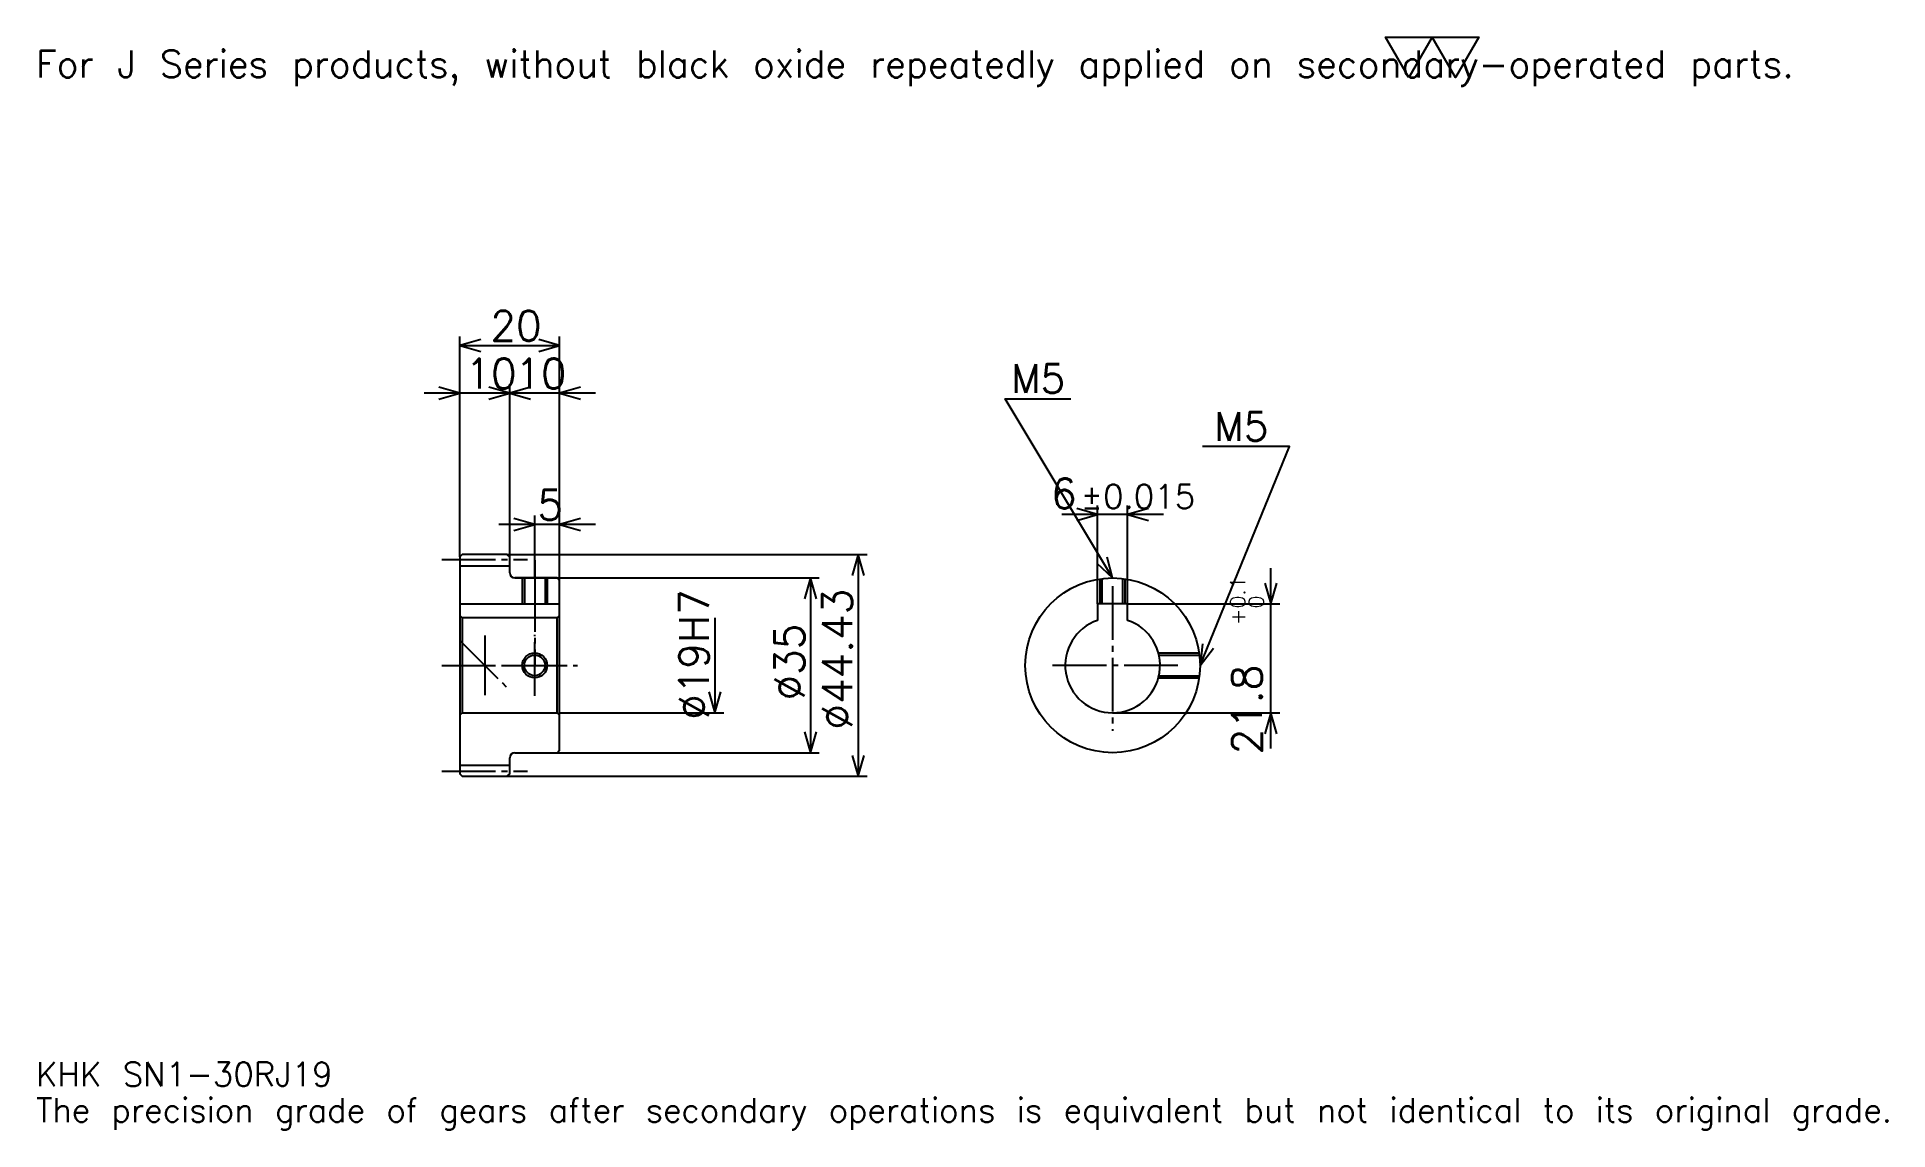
# Model space of a CAD drawing. Extents: x 12 to 383, y 4 to 223.
import ezdxf

# ---------------------------------------------------------------- set-up
doc = ezdxf.new("R2010")
doc.units = 0
doc.linetypes.add('DASHDOT', pattern=[14.347826, 10.76087, -1.195652, 1.195652, -1.195652])
doc.layers.get('0').update_dxf_attribs({"linetype": 'CONTINUOUS'})
doc.layers.add('DASHDOT', color=6, linetype='DASHDOT')
doc.styles.add('KANJI', font='TXT', dxfattribs={"bigfont": 'BIGFONT'})

msp = doc.modelspace()

# ---------------------------------------------------------------- linework, layer by layer
at = {"color": 5}
for p, q in [((96.847832, 119.658852), (96.847832, 163.300171)), ((116.847832, 119.658852), (116.847832, 163.300171)), ((96.847832, 161.506683), (116.847832, 161.506683)), ((106.847832, 119.658852), (106.847832, 153.73494)), ((114.021744, 151.941467), (89.67392, 151.941467)), ((124.021744, 151.941467), (99.67392, 151.941467)), ((111.847832, 119.658852), (111.847832, 127.430595)), ((237.782623, 127.680435), (217.434784, 127.680435)), ((224.608704, 109.745651), (224.608704, 129.473907)), ((230.608704, 109.745651), (230.608704, 129.473907)), ((124.021744, 125.637115), (104.67392, 125.637115)), ((96.847832, 119.158852), (96.847832, 119.658852)), ((106.347832, 119.658852), (116.847832, 119.658852)), ((106.847832, 119.158852), (106.847832, 119.658852)), ((111.847832, 114.945648), (111.847832, 119.658852)), ((111.847832, 114.945648), (111.847832, 119.658852)), ((116.847832, 119.658852), (178.42392, 119.658852)), ((116.847832, 114.445648), (116.847832, 119.658852)), ((176.630432, 119.658852), (176.630432, 75.232445)), ((107.847832, 114.945648), (116.847832, 114.945648)), ((116.847832, 114.945648), (168.858704, 114.945648)), ((167.065216, 114.945648), (167.065216, 79.945648)), ((259.304352, 80.771736), (259.304352, 116.919563)), ((230.608704, 109.745651), (261.097809, 109.745651)), ((147.934784, 106.945648), (147.934784, 87.945648)), ((116.847832, 87.945648), (149.728271, 87.945648)), ((227.608704, 87.945648), (261.097809, 87.945648)), ((107.847832, 79.945648), (116.847832, 79.945648)), ((116.847832, 79.945648), (168.858704, 79.945648)), ((106.347832, 75.232445), (116.847832, 75.232445)), ((116.847832, 75.232445), (178.42392, 75.232445))]:
    msp.add_line(p, q, dxfattribs=at)
at = {"color": 4}
for p, q in [((96.847832, 117.408852), (106.847832, 117.408852)), ((96.847832, 109.745651), (116.847832, 109.745651)), ((97.347832, 106.945648), (97.347832, 87.945648)), ((116.347832, 106.945648), (116.847832, 107.445648)), ((116.347832, 87.945648), (116.847832, 87.445648)), ((96.847832, 77.482445), (106.847832, 77.482445))]:
    msp.add_line(p, q, dxfattribs=at)
at = {"color": 7}
msp.add_line((101.847832, 103.423912), (101.847832, 91.467384), dxfattribs=at)
msp.add_lwpolyline([(286.956512, 215.217392), (282.293457, 223.300003), (300.945648, 223.300003), (296.282593, 215.217392), (291.619568, 223.300003), (286.956512, 215.217392)], dxfattribs=at)
at = {"color": 5}
for points in [[(101.032616, 162.702332), (96.847832, 161.506683), (101.032616, 160.311035)], [(112.663048, 160.311035), (116.847832, 161.506683), (112.663048, 162.702332)], [(92.663048, 150.745804), (96.847832, 151.941467), (92.663048, 153.137115)], [(102.663048, 150.745804), (106.847832, 151.941467), (102.663048, 153.137115)], [(111.032616, 153.137115), (106.847832, 151.941467), (111.032616, 150.745804)], [(121.032616, 153.137115), (116.847832, 151.941467), (121.032616, 150.745804)], [(227.608704, 114.945648), (206.08696, 150.815216), (219.239136, 150.815216)], [(245.108704, 97.445648), (263.043488, 141.25), (245.586945, 141.25)], [(107.663048, 124.441467), (111.847832, 125.637115), (107.663048, 126.832764)], [(121.032616, 126.832764), (116.847832, 125.637115), (121.032616, 124.441467)], [(220.42392, 126.484779), (224.608704, 127.680435), (220.42392, 128.876083)], [(234.793488, 128.876083), (230.608704, 127.680435), (234.793488, 126.484779)], [(177.826096, 115.474075), (176.630432, 119.658852), (175.434784, 115.474075)], [(224.430389, 117.918915), (227.608704, 114.945648), (226.480896, 119.149231)], [(168.26088, 110.760864), (167.065216, 114.945648), (165.869568, 110.760864)], [(258.108704, 113.930435), (259.304352, 109.745651), (260.5, 113.930435)], [(245.587799, 101.771439), (245.108704, 97.445648), (247.800812, 100.865364)], [(146.739136, 92.130432), (147.934784, 87.945648), (149.130432, 92.130432)], [(260.5, 83.760864), (259.304352, 87.945648), (258.108704, 83.760864)], [(165.869568, 84.130432), (167.065216, 79.945648), (168.26088, 84.130432)], [(175.434784, 79.417221), (176.630432, 75.232445), (177.826096, 79.417221)]]:
    msp.add_lwpolyline(points, dxfattribs=at)
at = {"color": 4}
for points in [[(106.847832, 115.945648), (106.847832, 119.158852), (106.347832, 119.658852), (97.347832, 119.658852), (96.847832, 119.158852), (96.847832, 87.445648)], [(107.847832, 79.945648), (116.347832, 79.945648), (116.847832, 80.445648), (116.847832, 114.445648), (116.347832, 114.945648), (107.847832, 114.945648)], [(109.347832, 114.945648), (109.347832, 109.745651)], [(109.782829, 114.945648), (109.782829, 109.745651)], [(113.912834, 114.945648), (113.912834, 109.745651)], [(114.347832, 114.945648), (114.347832, 109.745651)], [(225.108704, 109.745651), (225.108704, 114.766159)], [(225.543701, 109.745651), (225.543701, 114.823387)], [(229.673706, 109.745651), (229.673706, 114.823387)], [(230.108704, 109.745651), (230.108704, 114.766159)], [(230.608704, 106.459526), (230.608704, 109.745651), (224.608704, 109.745651), (224.608704, 106.459526)], [(96.847832, 87.445648), (97.347832, 87.945648), (116.347832, 87.945648), (116.347832, 106.945648), (97.347832, 106.945648), (96.847832, 107.445648)], [(236.773834, 99.945648), (244.929199, 99.945648)], [(236.881561, 99.510651), (244.98642, 99.510651)], [(236.773834, 94.945648), (244.929199, 94.945648)], [(236.881561, 95.380646), (244.98642, 95.380646)], [(96.847832, 87.445648), (96.847832, 75.732445), (97.347832, 75.232445), (106.347832, 75.232445), (106.847832, 75.732445), (106.847832, 78.945648)]]:
    msp.add_lwpolyline(points, dxfattribs=at)
for centre, radius in [((227.608704, 97.445648), 17.5), ((111.847832, 97.445648), 2.065)]:
    msp.add_circle(centre, radius, dxfattribs=at)
at = {"color": 7}
msp.add_circle((111.847832, 97.445648), 2.5, dxfattribs=at)
at = {"color": 4}
for centre, radius, start, end in [((107.847832, 115.945648), 1, 180, 270), ((227.608704, 97.445648), 9.5, 108.40843673, 71.59151967), ((107.847832, 78.945648), 1, 90, 180)]:
    msp.add_arc(centre, radius, start, end, dxfattribs=at)
at = {"layer": 'DASHDOT', "color": 7}
for p, q in [((93.260872, 118.658852), (110.434792, 118.658852)), ((111.847832, 114.945648), (111.847832, 97.445648)), ((227.608704, 113.332603), (227.608704, 84.358688)), ((96.847832, 102.445648), (106.847832, 92.445648)), ((93.260872, 97.445648), (120.434784, 97.445648)), ((240.695648, 97.445648), (214.521744, 97.445648)), ((93.260872, 76.232445), (110.434792, 76.232445))]:
    msp.add_line(p, q, dxfattribs=at)
for points in [[(111.847832, 118.532608), (111.847832, 106.158691)], [(111.847832, 91.358688), (111.847832, 103.532608)], [(105.76088, 97.445648), (117.934784, 97.445648)]]:
    msp.add_lwpolyline(points, dxfattribs=at)

# ---------------------------------------------------------------- texts
at = {"color": 7, "style": 'KANJI'}
for s, height, p in [('For J Series products, without black oxide repeatedly applied on secondary-operated parts.', 5.380435, (11.956522, 215.217392)), ('20', 5.978261, (102.96196, 162.463196)), ('10', 5.978261, (97.96196, 152.89798)), ('10', 5.978261, (107.96196, 152.89798)), ('M5', 5.739131, (207.282623, 152.010864)), ('M5', 5.739131, (247.978271, 142.445648)), ('6', 5.978261, (215.268387, 128.876083)), ('%%p0.015', 4.782609, (221.186127, 128.876083)), ('5', 5.978261, (112.4049, 126.593636)), ('KHK SN1-30RJ19', 4.782609, (11.956522, 13.152174)), ('The precision grade of gears after secondary operations is equivalent but not identical to its original grade.', 4.782609, (11.956522, 5.978261))]:
    msp.add_text(s, height=height, dxfattribs=at).set_placement(p)
for s, height, p in [('%%c19H7', 5.978261, (146.739136, 86.535324)), ('%%c44.43', 5.978261, (175.434784, 84.592384)), ('0.1', 2.98913, (254.163025, 108.84359)), ('+', 2.98913, (254.163025, 105.495766)), ('0', 2.98913, (257.869568, 108.84359)), ('%%c35', 5.978261, (165.869568, 90.421188)), ('21.8', 5.978261, (257.510864, 79.619484))]:
    msp.add_text(s, height=height, rotation=90, dxfattribs=at).set_placement(p)

doc.saveas('drawing.dxf')
